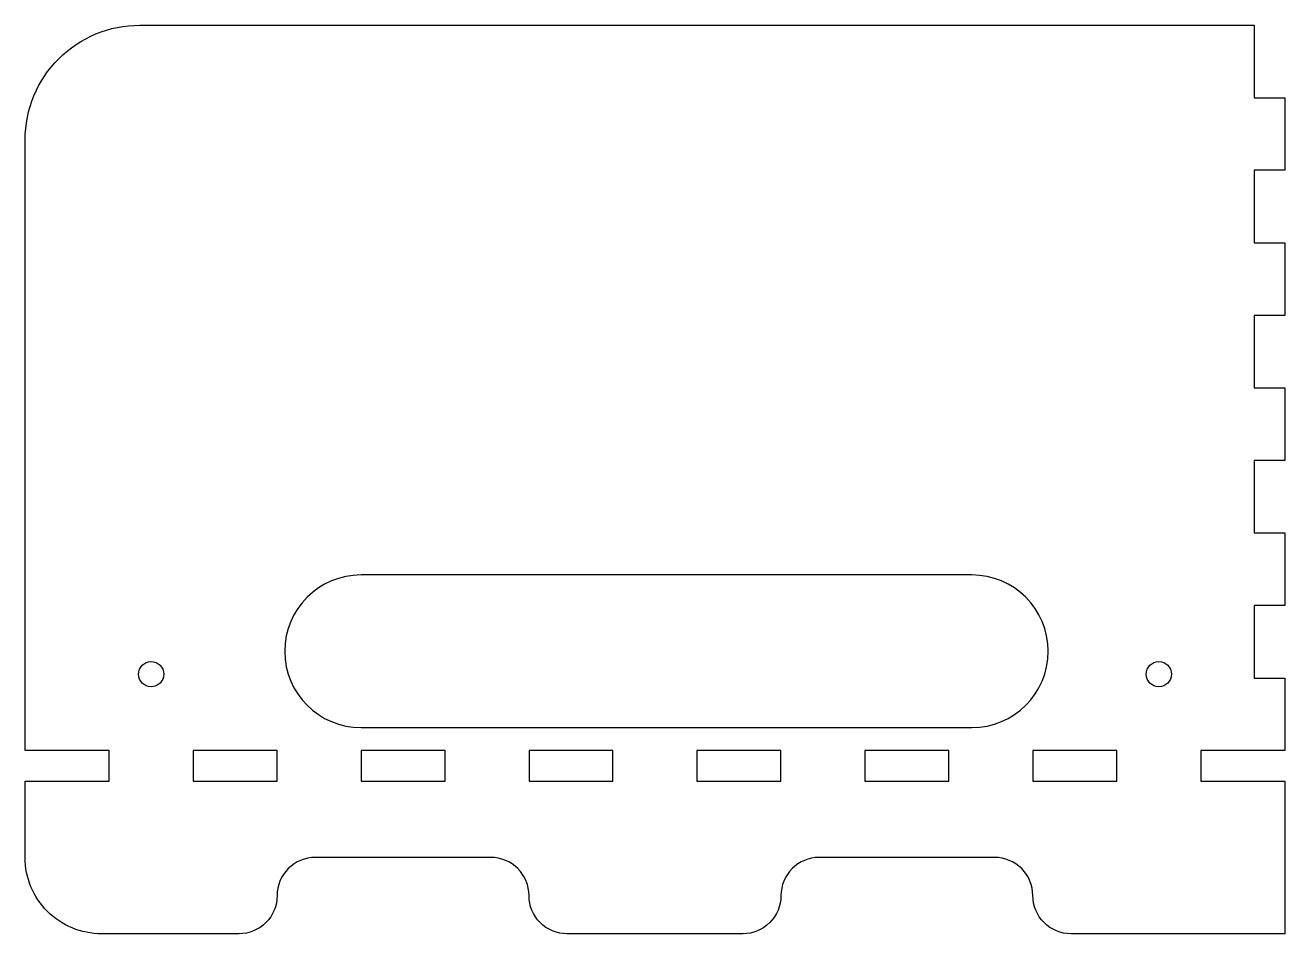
# Model space of a CAD drawing. Header units: millimetres. Extents: x 8 to 173, y 6 to 125.
import ezdxf

# ---------------------------------------------------------------- set-up
doc = ezdxf.new("R2010")
doc.units = ezdxf.units.MM
doc.layers.add('asole', color=4, linetype='Continuous', lineweight=25)
doc.layers.add('fori', color=1, linetype='Continuous', lineweight=25)

msp = doc.modelspace()

# ---------------------------------------------------------------- linework, layer by layer
msp.add_lwpolyline([(73.54, 11.29, 0.414214), (68.54, 16.29), (45.54, 16.29, 0.414214), (40.54, 11.29, -0.414214), (35.54, 6.29), (17.54, 6.29, -0.414214), (7.54, 16.29), (7.54, 26.29), (18.54, 26.29), (18.54, 30.29), (7.54, 30.29), (7.54, 110.29, -0.414214), (22.54, 125.29), (168.54, 125.29), (168.54, 115.79), (172.54, 115.79), (172.54, 106.29), (168.54, 106.29), (168.54, 96.79), (172.54, 96.79), (172.54, 87.29), (168.54, 87.29), (168.54, 77.79), (172.54, 77.79), (172.54, 68.29), (168.54, 68.29), (168.54, 58.79), (172.54, 58.79), (172.54, 49.29), (168.54, 49.29), (168.54, 39.79), (172.54, 39.79), (172.54, 30.29), (161.54, 30.29), (161.54, 26.29), (172.54, 26.29), (172.54, 6.29), (144.54, 6.29, -0.414214), (139.54, 11.29, 0.414214), (134.54, 16.29), (111.54, 16.29, 0.414214), (106.54, 11.29, -0.414214), (101.54, 6.29), (78.54, 6.29, -0.414214)], format="xyb", close=True)
at = {"layer": 'asole'}
msp.add_lwpolyline([(131.54, 33.29, 1), (131.54, 53.29), (51.54, 53.29, 1), (51.54, 33.29)], format="xyb", close=True, dxfattribs=at)
at = {"layer": 'fori'}
for points in [[(29.54, 26.29), (40.54, 26.29), (40.54, 30.29), (29.54, 30.29)], [(51.54, 26.29), (62.54, 26.29), (62.54, 30.29), (51.54, 30.29)], [(73.54, 26.29), (84.54, 26.29), (84.54, 30.29), (73.54, 30.29)], [(95.54, 26.29), (106.54, 26.29), (106.54, 30.29), (95.54, 30.29)], [(117.54, 26.29), (128.54, 26.29), (128.54, 30.29), (117.54, 30.29)], [(139.54, 26.29), (150.54, 26.29), (150.54, 30.29), (139.54, 30.29)]]:
    msp.add_lwpolyline(points, close=True, dxfattribs=at)
for centre in [(24.04, 40.29), (156.04, 40.29)]:
    msp.add_circle(centre, 1.65, dxfattribs=at)

doc.saveas('drawing.dxf')
